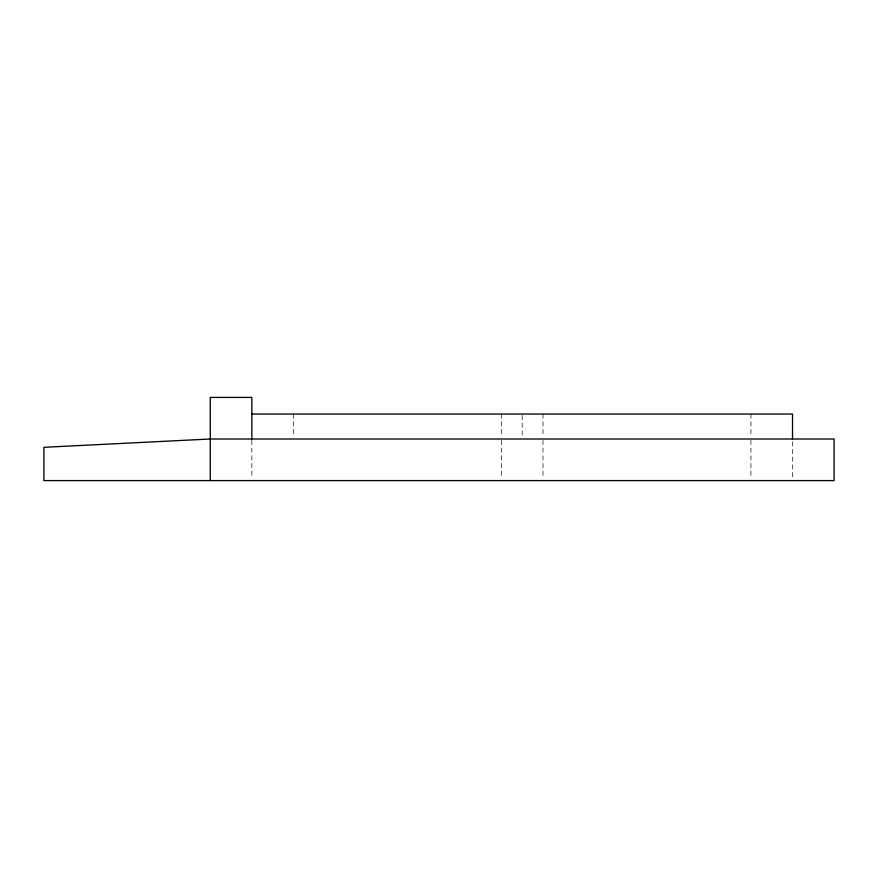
<?xml version="1.0" encoding="UTF-8"?>
<svg xmlns="http://www.w3.org/2000/svg" width="878" height="878" viewBox="0 0 878 878"><rect width="100%" height="100%" fill="white"/><g stroke="black" fill="none" stroke-linecap="round" stroke-linejoin="round"><path stroke-width="0.66" stroke-dasharray="4.39 3.29" d="M792.516 441.678L792.516 477.906M750.92 414.043L750.92 436.377M750.92 440.339L750.92 477.906M542.977 414.043L542.977 436.377M542.977 440.339L542.977 477.906M522.18 415.36L522.18 436.377M501.382 414.043L501.382 436.377M501.382 440.339L501.382 477.906M293.439 414.043L293.439 436.377M251.843 440.339L251.843 477.906"/><path stroke-width="1.32" d="M251.843 414.043L792.516 414.043L792.516 439M251.843 439L251.843 397.416L210.259 397.416L210.259 480.584M210.259 439L43.9 447.319L43.9 480.584L834.1 480.584L834.1 439L210.259 439"/></g></svg>
